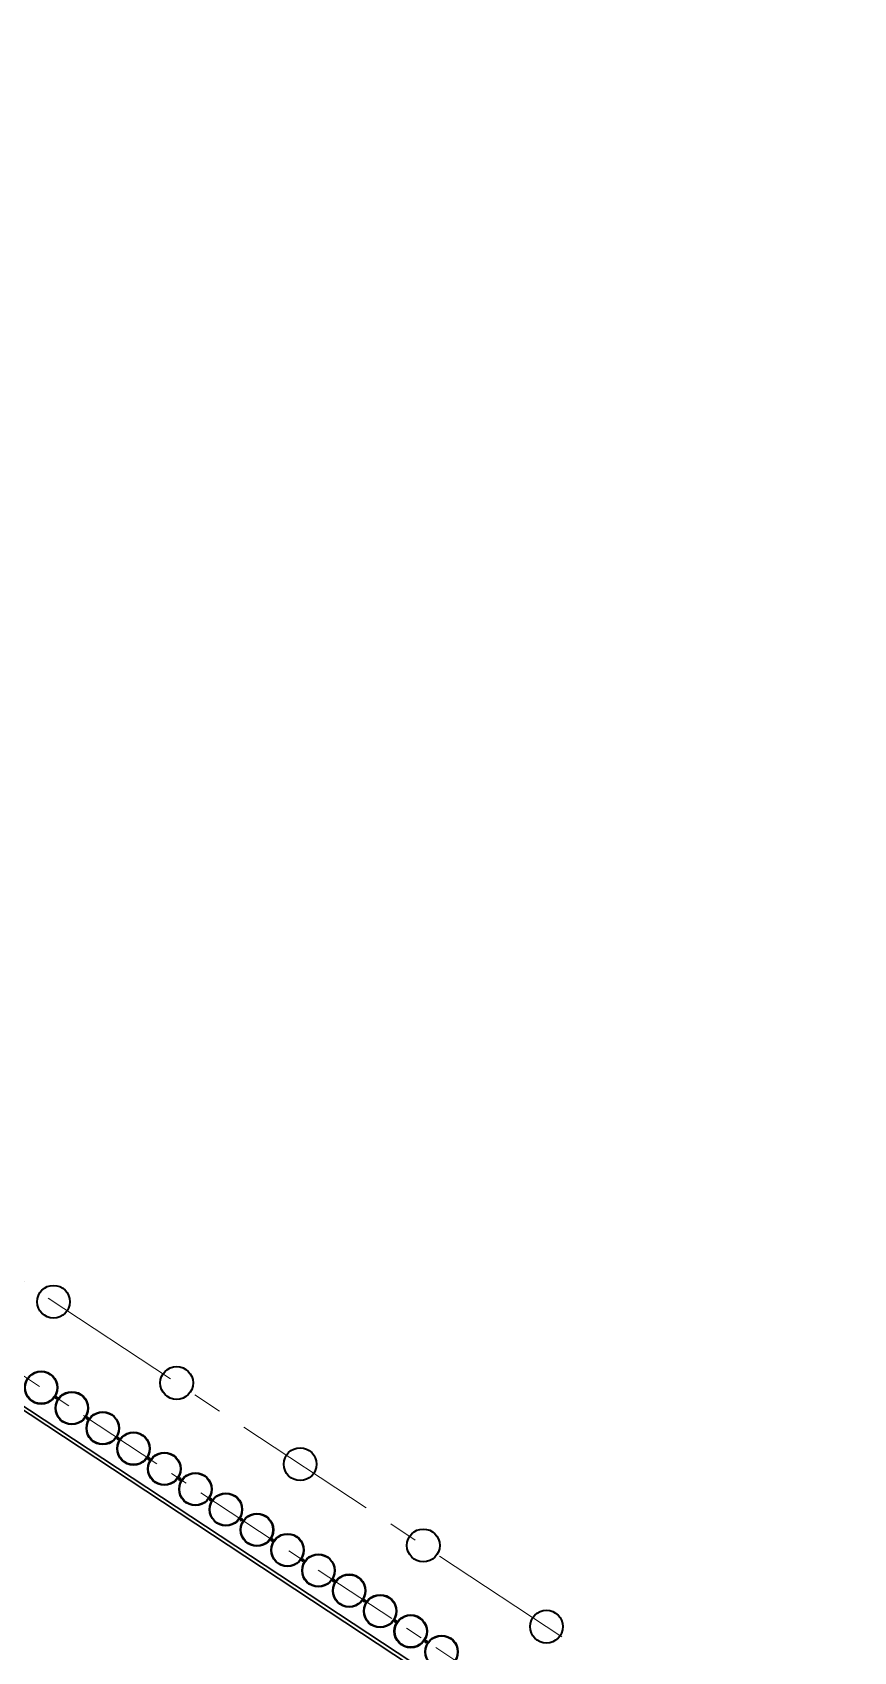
# Model space of a CAD drawing. Header units: millimetres. Extents: x 0 to 581027, y 0 to 6627194.
# Drawn here: x 580787.6 to 580823.2, y 6625553.4 to 6625623.6 of the extents above; entities that cross this region are included whole.
import ezdxf

# ---------------------------------------------------------------- set-up
doc = ezdxf.new("R2010")
doc.units = ezdxf.units.MM
doc.linetypes.add('CENTERX2', pattern=[20.32, 12.7, -2.54, 2.54, -2.54])
doc.linetypes.add('CONTINOUS', pattern=[0])
for name, color, linetype, lineweight in [('ГР_Верх_строение', 250, 'CONTINOUS', 30), ('ГР_Причал 4_фасон_проф_2415', 80, 'Continuous', 25), ('ГР_Причал 4_ШТС7_1а', 20, 'Continuous', 35), ('ГР_Причала 5 уч 2_СО10', 130, 'Continuous', 35), ('ГР_Разбивочная ось', 2, 'CENTERX2', 13), ('ГР_Фасонный профиль 2415', 3, 'Continuous', 35), ('ГР_Фасонный профиль 2416', 60, 'Continuous', 35), ('ГР_ШТС1_1а', 4, 'Continuous', 35), ('ГР_ШТС2_1а', 21, 'Continuous', 35), ('ГР_ШТС3д_1а', 111, 'Continuous', 35)]:
    doc.layers.add(name, color=color, linetype=linetype, lineweight=lineweight)
doc.layers.add('Этап 5.2 верхняя бровка', color=7, linetype='Continuous')
doc.layers.add('Этап 5.2 нижняя бровка', color=7, linetype='Continuous')

msp = doc.modelspace()

# ---------------------------------------------------------------- linework, layer by layer
at = {"layer": 'Defpoints', "ltscale": 0.5, "extrusion": (-3.16225e-05, -2.58101e-05, 1), "elevation": -3.288}
for points in [[(580788.61, 6625564.34), (580788.61, 6625564.34), (580788.61, 6625564.34), (580788.61, 6625564.34), (580788.69, 6625564.46)], [(580789.94, 6625563.46), (580789.94, 6625563.46), (580789.94, 6625563.46), (580789.94, 6625563.46), (580790.02, 6625563.58)], [(580791.28, 6625562.58), (580791.28, 6625562.58), (580791.28, 6625562.58), (580791.28, 6625562.58), (580791.36, 6625562.7)], [(580792.61, 6625561.7), (580792.61, 6625561.7), (580792.61, 6625561.7), (580792.61, 6625561.7), (580792.69, 6625561.82)], [(580793.95, 6625560.82), (580793.95, 6625560.82), (580793.95, 6625560.82), (580793.95, 6625560.82), (580794.03, 6625560.94)], [(580795.28, 6625559.94), (580795.28, 6625559.94), (580795.28, 6625559.94), (580795.28, 6625559.94), (580795.36, 6625560.06)], [(580796.62, 6625559.06), (580796.62, 6625559.06), (580796.62, 6625559.06), (580796.62, 6625559.06), (580796.7, 6625559.18)], [(580797.95, 6625558.18), (580797.95, 6625558.18), (580797.95, 6625558.18), (580797.95, 6625558.18), (580798.03, 6625558.3)], [(580799.29, 6625557.3), (580799.29, 6625557.3), (580799.29, 6625557.3), (580799.29, 6625557.3), (580799.37, 6625557.42)], [(580800.62, 6625556.42), (580800.62, 6625556.42), (580800.62, 6625556.42), (580800.62, 6625556.42), (580800.71, 6625556.54)], [(580801.96, 6625555.54), (580801.96, 6625555.54), (580801.96, 6625555.54), (580801.96, 6625555.54), (580802.04, 6625555.66)], [(580803.3, 6625554.66), (580803.3, 6625554.66), (580803.3, 6625554.66), (580803.3, 6625554.66), (580803.38, 6625554.78)], [(580804.63, 6625553.78), (580804.63, 6625553.78), (580804.63, 6625553.78), (580804.63, 6625553.78), (580804.71, 6625553.9)]]:
    msp.add_lwpolyline(points, dxfattribs=at)
at = {"layer": 'Defpoints', "ltscale": 0.5, "extrusion": (1.82928e-05, 5.32664e-05, 1), "elevation": 2.993}
for points in [[(580788.61, 6625564.34), (580788.61, 6625564.34), (580788.61, 6625564.34), (580788.61, 6625564.34), (580788.69, 6625564.46)], [(580789.94, 6625563.46), (580789.94, 6625563.46), (580789.94, 6625563.46), (580789.94, 6625563.46), (580790.02, 6625563.58)], [(580799.29, 6625557.3), (580799.29, 6625557.3), (580799.29, 6625557.3), (580799.29, 6625557.3), (580799.37, 6625557.42)], [(580800.62, 6625556.42), (580800.62, 6625556.42), (580800.62, 6625556.42), (580800.62, 6625556.42), (580800.71, 6625556.54)], [(580804.63, 6625553.78), (580804.63, 6625553.78), (580804.63, 6625553.78), (580804.63, 6625553.78), (580804.71, 6625553.9)]]:
    msp.add_lwpolyline(points, dxfattribs=at)
at = {"layer": 'Defpoints', "ltscale": 0.5, "extrusion": (1.66525e-07, 4.28526e-05, 1), "elevation": 1.231}
for points in [[(580791.28, 6625562.58), (580791.28, 6625562.58), (580791.28, 6625562.58), (580791.28, 6625562.58), (580791.36, 6625562.7)], [(580792.61, 6625561.7), (580792.61, 6625561.7), (580792.61, 6625561.7), (580792.61, 6625561.7), (580792.69, 6625561.82)], [(580796.62, 6625559.06), (580796.62, 6625559.06), (580796.62, 6625559.06), (580796.62, 6625559.06), (580796.7, 6625559.18)], [(580797.95, 6625558.18), (580797.95, 6625558.18), (580797.95, 6625558.18), (580797.95, 6625558.18), (580798.03, 6625558.3)], [(580801.96, 6625555.54), (580801.96, 6625555.54), (580801.96, 6625555.54), (580801.96, 6625555.54), (580802.04, 6625555.66)], [(580803.3, 6625554.66), (580803.3, 6625554.66), (580803.3, 6625554.66), (580803.3, 6625554.66), (580803.38, 6625554.78)]]:
    msp.add_lwpolyline(points, dxfattribs=at)
at = {"layer": 'Defpoints', "ltscale": 0.5, "extrusion": (-4.67312e-06, 9.10275e-06, 1), "elevation": -0.118}
for points in [[(580793.95, 6625560.82), (580793.95, 6625560.82), (580793.95, 6625560.82), (580793.95, 6625560.82), (580794.03, 6625560.94)], [(580795.28, 6625559.94), (580795.28, 6625559.94), (580795.28, 6625559.94), (580795.28, 6625559.94), (580795.36, 6625560.06)]]:
    msp.add_lwpolyline(points, dxfattribs=at)
at = {"layer": 'ГР_Верх_строение', "color": 6, "ltscale": 10, "elevation": 0}
msp.add_lwpolyline([(580875.68, 6625540.31), (580823.2, 6625540.31), (580560.198, 6625713.617)], dxfattribs=at)
at = {"layer": 'ГР_Причал 4_фасон_проф_2415', "extrusion": (-4.67312e-06, 9.10275e-06, 1), "elevation": -0.118}
for points in [[(580793.97, 6625560.88, 0.414214), (580793.97, 6625560.87), (580793.98, 6625560.87, 0.376367), (580793.98, 6625560.87), (580793.98, 6625560.87, -0.57735), (580793.99, 6625560.87), (580794.04, 6625560.84, -0.339454), (580794.05, 6625560.83), (580794.04, 6625560.83, 0.339454), (580794.05, 6625560.82, 0.414214), (580794.05, 6625560.82, -0.135884), (580794.06, 6625560.83, -0.135884), (580794.07, 6625560.84, 0.414214), (580794.07, 6625560.85, 0.339454), (580794.06, 6625560.85), (580794.06, 6625560.85, -0.339454), (580794.05, 6625560.85), (580793.99, 6625560.88, -0.57735), (580793.99, 6625560.89), (580794, 6625560.89, 0.287204), (580794, 6625560.9), (580793.99, 6625560.9, 0.414214), (580793.98, 6625560.9)], [(580795.33, 6625559.98, -0.414214), (580795.32, 6625559.98), (580795.31, 6625559.98, -0.376367), (580795.31, 6625559.99), (580795.32, 6625559.99, 0.57735), (580795.32, 6625560), (580795.26, 6625560.03, 0.339454), (580795.25, 6625560.03), (580795.25, 6625560.03, -0.339454), (580795.24, 6625560.03, -0.414214), (580795.24, 6625560.04, 0.135884), (580795.25, 6625560.05, 0.135884), (580795.26, 6625560.06, -0.414214), (580795.26, 6625560.07, -0.339454), (580795.27, 6625560.05), (580795.27, 6625560.05, 0.339454), (580795.27, 6625560.04), (580795.32, 6625560.01, 0.57735), (580795.33, 6625560.01), (580795.33, 6625560.01, -0.287204), (580795.33, 6625560.02), (580795.34, 6625560.01, -0.414214), (580795.34, 6625560)]]:
    msp.add_lwpolyline(points, format="xyb", close=True, dxfattribs=at)
at = {"layer": 'ГР_Причал 4_ШТС7_1а', "extrusion": (-4.67312e-06, 9.10275e-06, 1)}
for radius in [0.71, 0.694]:
    msp.add_circle((580794.66, 6625560.44, -0.12), radius, dxfattribs=at)
at = {"layer": 'ГР_Причала 5 уч 2_СО10', "ltscale": 100, "extrusion": (1.84014e-06, -1.21471e-06, 1)}
for centre in [(580788.51, 6625568.56, 0.11), (580793.85, 6625565.04, 0.11), (580799.2, 6625561.52, 0.11), (580804.54, 6625558, 0.11), (580809.88, 6625554.48, 0.11)]:
    msp.add_circle(centre, 0.71, dxfattribs=at)
at = {"layer": 'ГР_Разбивочная ось', "ltscale": 0.5, "elevation": 0}
msp.add_lwpolyline([(580810.55, 6625554.04), (580563.28, 6625716.98)], dxfattribs=at)
at = {"layer": 'ГР_Разбивочная ось', "ltscale": 0.3, "elevation": 0}
msp.add_lwpolyline([(580880.21, 6625541.41), (580823.53, 6625541.41), (580561.41, 6625714.14)], dxfattribs=at)
at = {"layer": 'ГР_Фасонный профиль 2415', "extrusion": (1.82928e-05, 5.32664e-05, 1), "elevation": 2.993}
for points in [[(580788.63, 6625564.4, 0.414214), (580788.63, 6625564.39), (580788.63, 6625564.39, 0.376367), (580788.64, 6625564.39), (580788.64, 6625564.39, -0.57735), (580788.64, 6625564.39), (580788.7, 6625564.36, -0.339454), (580788.7, 6625564.35), (580788.7, 6625564.35, 0.339454), (580788.71, 6625564.34, 0.414214), (580788.71, 6625564.34, -0.135884), (580788.72, 6625564.35, -0.135884), (580788.73, 6625564.36, 0.414214), (580788.73, 6625564.37, 0.339454), (580788.72, 6625564.37), (580788.71, 6625564.37, -0.339454), (580788.71, 6625564.37), (580788.65, 6625564.4, -0.57735), (580788.65, 6625564.41), (580788.66, 6625564.41, 0.287204), (580788.66, 6625564.42), (580788.65, 6625564.42, 0.414214), (580788.64, 6625564.42)], [(580789.99, 6625563.5, -0.414214), (580789.98, 6625563.5), (580789.97, 6625563.5, -0.376367), (580789.97, 6625563.51), (580789.98, 6625563.51, 0.57735), (580789.98, 6625563.52), (580789.92, 6625563.55, 0.339454), (580789.91, 6625563.55), (580789.91, 6625563.55, -0.339454), (580789.9, 6625563.55, -0.414214), (580789.9, 6625563.56, 0.135884), (580789.91, 6625563.57, 0.135884), (580789.92, 6625563.58, -0.414214), (580789.92, 6625563.58, -0.339454), (580789.92, 6625563.57), (580789.92, 6625563.57, 0.339454), (580789.93, 6625563.56), (580789.98, 6625563.53, 0.57735), (580789.99, 6625563.53), (580789.99, 6625563.53, -0.287204), (580789.99, 6625563.54), (580790, 6625563.53, -0.414214), (580790, 6625563.52)], [(580799.31, 6625557.36, 0.414214), (580799.31, 6625557.35), (580799.32, 6625557.35, 0.376367), (580799.32, 6625557.35), (580799.32, 6625557.35, -0.57735), (580799.33, 6625557.35), (580799.39, 6625557.32, -0.339454), (580799.39, 6625557.31), (580799.39, 6625557.31, 0.339454), (580799.39, 6625557.3, 0.414214), (580799.4, 6625557.3, -0.135884), (580799.4, 6625557.31, -0.135884), (580799.41, 6625557.32, 0.414214), (580799.41, 6625557.33, 0.339454), (580799.4, 6625557.33), (580799.4, 6625557.33, -0.339454), (580799.39, 6625557.33), (580799.33, 6625557.36, -0.57735), (580799.34, 6625557.37), (580799.34, 6625557.37, 0.287204), (580799.34, 6625557.38), (580799.34, 6625557.38, 0.414214), (580799.32, 6625557.38)], [(580800.67, 6625556.46, -0.414214), (580800.66, 6625556.46), (580800.66, 6625556.46, -0.376367), (580800.66, 6625556.47), (580800.66, 6625556.47, 0.57735), (580800.66, 6625556.48), (580800.6, 6625556.51, 0.339454), (580800.6, 6625556.51), (580800.59, 6625556.51, -0.339454), (580800.58, 6625556.51, -0.414214), (580800.58, 6625556.52, 0.135884), (580800.59, 6625556.53, 0.135884), (580800.6, 6625556.54, -0.414214), (580800.6, 6625556.54, -0.339454), (580800.61, 6625556.53), (580800.61, 6625556.53, 0.339454), (580800.61, 6625556.52), (580800.67, 6625556.49, 0.57735), (580800.67, 6625556.49), (580800.67, 6625556.49, -0.287204), (580800.68, 6625556.5), (580800.68, 6625556.49, -0.414214), (580800.68, 6625556.48)], [(580804.65, 6625553.84, 0.414214), (580804.66, 6625553.83), (580804.66, 6625553.83, 0.376367), (580804.66, 6625553.83), (580804.66, 6625553.83, -0.57735), (580804.67, 6625553.83), (580804.73, 6625553.8, -0.339454), (580804.73, 6625553.79), (580804.73, 6625553.79, 0.339454), (580804.73, 6625553.78, 0.414214), (580804.74, 6625553.78, -0.135884), (580804.74, 6625553.79, -0.135884), (580804.76, 6625553.8, 0.414214), (580804.75, 6625553.81, 0.339454), (580804.74, 6625553.81), (580804.74, 6625553.81, -0.339454), (580804.73, 6625553.81), (580804.68, 6625553.84, -0.57735), (580804.68, 6625553.85), (580804.68, 6625553.85, 0.287204), (580804.68, 6625553.86), (580804.68, 6625553.86, 0.414214), (580804.67, 6625553.86)]]:
    msp.add_lwpolyline(points, format="xyb", close=True, dxfattribs=at)
at = {"layer": 'ГР_Фасонный профиль 2415', "extrusion": (1.66525e-07, 4.28526e-05, 1), "elevation": 1.231}
for points in [[(580791.3, 6625562.64, 0.414214), (580791.3, 6625562.63), (580791.31, 6625562.63, 0.376367), (580791.31, 6625562.63), (580791.31, 6625562.63, -0.57735), (580791.32, 6625562.63), (580791.37, 6625562.6, -0.339454), (580791.37, 6625562.59), (580791.37, 6625562.59, 0.339454), (580791.38, 6625562.58, 0.414214), (580791.38, 6625562.58, -0.135884), (580791.39, 6625562.59, -0.135884), (580791.4, 6625562.6, 0.414214), (580791.4, 6625562.61, 0.339454), (580791.39, 6625562.61), (580791.39, 6625562.61, -0.339454), (580791.38, 6625562.61), (580791.32, 6625562.64, -0.57735), (580791.32, 6625562.65), (580791.33, 6625562.65, 0.287204), (580791.33, 6625562.66), (580791.32, 6625562.66, 0.414214), (580791.31, 6625562.66)], [(580792.66, 6625561.74, -0.414214), (580792.65, 6625561.74), (580792.64, 6625561.74, -0.376367), (580792.64, 6625561.75), (580792.65, 6625561.75, 0.57735), (580792.65, 6625561.76), (580792.59, 6625561.79, 0.339454), (580792.58, 6625561.79), (580792.58, 6625561.79, -0.339454), (580792.57, 6625561.79, -0.414214), (580792.57, 6625561.8, 0.135884), (580792.58, 6625561.81, 0.135884), (580792.59, 6625561.82, -0.414214), (580792.59, 6625561.83, -0.339454), (580792.6, 6625561.81), (580792.59, 6625561.81, 0.339454), (580792.6, 6625561.8), (580792.65, 6625561.77, 0.57735), (580792.66, 6625561.77), (580792.66, 6625561.77, -0.287204), (580792.66, 6625561.78), (580792.67, 6625561.77, -0.414214), (580792.67, 6625561.76)], [(580796.64, 6625559.12, 0.414214), (580796.64, 6625559.11), (580796.65, 6625559.11, 0.376367), (580796.65, 6625559.11), (580796.65, 6625559.11, -0.57735), (580796.66, 6625559.11), (580796.71, 6625559.08, -0.339454), (580796.72, 6625559.07), (580796.72, 6625559.07, 0.339454), (580796.72, 6625559.06, 0.414214), (580796.73, 6625559.06, -0.135884), (580796.73, 6625559.07, -0.135884), (580796.74, 6625559.08, 0.414214), (580796.74, 6625559.09, 0.339454), (580796.73, 6625559.09), (580796.73, 6625559.09, -0.339454), (580796.72, 6625559.09), (580796.66, 6625559.12, -0.57735), (580796.66, 6625559.13), (580796.67, 6625559.13, 0.287204), (580796.67, 6625559.14), (580796.66, 6625559.14, 0.414214), (580796.65, 6625559.14)], [(580798, 6625558.22, -0.414214), (580797.99, 6625558.22), (580797.98, 6625558.22, -0.376367), (580797.99, 6625558.23), (580797.99, 6625558.23, 0.57735), (580797.99, 6625558.24), (580797.93, 6625558.27, 0.339454), (580797.93, 6625558.27), (580797.92, 6625558.27, -0.339454), (580797.91, 6625558.27, -0.414214), (580797.91, 6625558.28, 0.135884), (580797.92, 6625558.29, 0.135884), (580797.93, 6625558.3, -0.414214), (580797.93, 6625558.3, -0.339454), (580797.94, 6625558.29), (580797.94, 6625558.29, 0.339454), (580797.94, 6625558.28), (580798, 6625558.25, 0.57735), (580798, 6625558.25), (580798, 6625558.25, -0.287204), (580798.01, 6625558.26), (580798.01, 6625558.25, -0.414214), (580798.01, 6625558.24)], [(580801.98, 6625555.6, 0.414214), (580801.99, 6625555.59), (580801.99, 6625555.59, 0.376367), (580801.99, 6625555.59), (580801.99, 6625555.59, -0.57735), (580802, 6625555.59), (580802.06, 6625555.56, -0.339454), (580802.06, 6625555.55), (580802.06, 6625555.55, 0.339454), (580802.06, 6625555.54, 0.414214), (580802.07, 6625555.54, -0.135884), (580802.07, 6625555.55, -0.135884), (580802.08, 6625555.56, 0.414214), (580802.08, 6625555.57, 0.339454), (580802.07, 6625555.57), (580802.07, 6625555.57, -0.339454), (580802.06, 6625555.57), (580802.01, 6625555.6, -0.57735), (580802.01, 6625555.61), (580802.01, 6625555.61, 0.287204), (580802.01, 6625555.62), (580802.01, 6625555.62, 0.414214), (580802, 6625555.62)], [(580803.34, 6625554.7, -0.414214), (580803.33, 6625554.7), (580803.33, 6625554.7, -0.376367), (580803.33, 6625554.71), (580803.33, 6625554.71, 0.57735), (580803.33, 6625554.72), (580803.27, 6625554.75, 0.339454), (580803.27, 6625554.75), (580803.27, 6625554.75, -0.339454), (580803.25, 6625554.75, -0.414214), (580803.25, 6625554.76, 0.135884), (580803.26, 6625554.77, 0.135884), (580803.27, 6625554.78, -0.414214), (580803.28, 6625554.78, -0.339454), (580803.28, 6625554.77), (580803.28, 6625554.77, 0.339454), (580803.28, 6625554.76), (580803.34, 6625554.73, 0.57735), (580803.34, 6625554.73), (580803.34, 6625554.73, -0.287204), (580803.35, 6625554.74), (580803.35, 6625554.73, -0.414214), (580803.35, 6625554.72)]]:
    msp.add_lwpolyline(points, format="xyb", close=True, dxfattribs=at)
at = {"layer": 'ГР_Фасонный профиль 2416', "extrusion": (-3.16225e-05, -2.58101e-05, 1), "elevation": -3.288}
for points in [[(580788.63, 6625564.41), (580788.62, 6625564.4, 0.414214), (580788.63, 6625564.39), (580788.63, 6625564.38, 0.482551), (580788.64, 6625564.39), (580788.64, 6625564.39, -0.414214), (580788.64, 6625564.39), (580788.65, 6625564.39, -0.414214), (580788.65, 6625564.38), (580788.65, 6625564.38, -0.414214), (580788.63, 6625564.37), (580788.62, 6625564.38, -0.296184), (580788.61, 6625564.4, 0.414214), (580788.61, 6625564.42), (580788.58, 6625564.43, 0.339454), (580788.58, 6625564.43), (580788.58, 6625564.43, -0.339454), (580788.56, 6625564.43, -0.414214), (580788.56, 6625564.44, 0.135884), (580788.57, 6625564.45, 0.135884), (580788.58, 6625564.46, -0.414214), (580788.59, 6625564.47, -0.339454), (580788.59, 6625564.45), (580788.59, 6625564.45, 0.339454), (580788.59, 6625564.44), (580788.61, 6625564.43, 0.414214), (580788.63, 6625564.43, -0.296184), (580788.66, 6625564.43), (580788.66, 6625564.43, -0.414214), (580788.67, 6625564.41), (580788.67, 6625564.41, -0.414214), (580788.66, 6625564.41), (580788.65, 6625564.41, -0.414214), (580788.65, 6625564.41), (580788.66, 6625564.41, 0.482551), (580788.66, 6625564.42), (580788.65, 6625564.42, 0.414214), (580788.64, 6625564.42)], [(580790, 6625563.51), (580789.99, 6625563.5, -0.414214), (580789.98, 6625563.5), (580789.97, 6625563.5, -0.482551), (580789.97, 6625563.51), (580789.97, 6625563.51, 0.414214), (580789.97, 6625563.51), (580789.97, 6625563.52, 0.414214), (580789.96, 6625563.51), (580789.96, 6625563.51, 0.414214), (580789.96, 6625563.49), (580789.97, 6625563.49, 0.296184), (580789.99, 6625563.49, -0.414214), (580790.02, 6625563.49), (580790.04, 6625563.48, -0.339454), (580790.04, 6625563.47), (580790.04, 6625563.47, 0.339454), (580790.04, 6625563.46, 0.414214), (580790.05, 6625563.46, -0.135884), (580790.05, 6625563.47, -0.135884), (580790.07, 6625563.48, 0.414214), (580790.06, 6625563.49, 0.339454), (580790.05, 6625563.49), (580790.05, 6625563.49, -0.339454), (580790.04, 6625563.49), (580790.02, 6625563.5, -0.414214), (580790.02, 6625563.52, 0.296184), (580790.01, 6625563.54), (580790, 6625563.55, 0.414214), (580789.98, 6625563.54), (580789.98, 6625563.54, 0.414214), (580789.98, 6625563.53), (580789.99, 6625563.53, 0.414214), (580789.99, 6625563.53), (580789.99, 6625563.54, -0.482551), (580790, 6625563.54), (580790, 6625563.53, -0.414214), (580790, 6625563.52)], [(580791.3, 6625562.65), (580791.29, 6625562.64, 0.414214), (580791.3, 6625562.63), (580791.3, 6625562.62, 0.482551), (580791.31, 6625562.63), (580791.31, 6625562.63, -0.414214), (580791.31, 6625562.63), (580791.32, 6625562.63, -0.414214), (580791.32, 6625562.62), (580791.32, 6625562.62, -0.414214), (580791.3, 6625562.61), (580791.29, 6625562.62, -0.296184), (580791.28, 6625562.64, 0.414214), (580791.28, 6625562.66), (580791.25, 6625562.67, 0.339454), (580791.25, 6625562.67), (580791.25, 6625562.67, -0.339454), (580791.23, 6625562.67, -0.414214), (580791.23, 6625562.68, 0.135884), (580791.25, 6625562.69, 0.135884), (580791.25, 6625562.7, -0.414214), (580791.26, 6625562.71, -0.339454), (580791.26, 6625562.69), (580791.26, 6625562.69, 0.339454), (580791.26, 6625562.68), (580791.28, 6625562.67, 0.414214), (580791.3, 6625562.67, -0.296184), (580791.33, 6625562.67), (580791.33, 6625562.67, -0.414214), (580791.34, 6625562.65), (580791.34, 6625562.65, -0.414214), (580791.33, 6625562.65), (580791.32, 6625562.65, -0.414214), (580791.32, 6625562.65), (580791.33, 6625562.65, 0.482551), (580791.33, 6625562.66), (580791.32, 6625562.66, 0.414214), (580791.31, 6625562.66)], [(580792.67, 6625561.75), (580792.66, 6625561.74, -0.414214), (580792.65, 6625561.74), (580792.64, 6625561.74, -0.482551), (580792.64, 6625561.75), (580792.65, 6625561.75, 0.414214), (580792.65, 6625561.75), (580792.64, 6625561.76, 0.414214), (580792.63, 6625561.75), (580792.63, 6625561.75, 0.414214), (580792.64, 6625561.73), (580792.64, 6625561.73, 0.296184), (580792.67, 6625561.73, -0.414214), (580792.69, 6625561.73), (580792.71, 6625561.72, -0.339454), (580792.71, 6625561.71), (580792.71, 6625561.71, 0.339454), (580792.71, 6625561.7, 0.414214), (580792.72, 6625561.7, -0.135884), (580792.72, 6625561.71, -0.135884), (580792.74, 6625561.72, 0.414214), (580792.74, 6625561.73, 0.339454), (580792.72, 6625561.73), (580792.72, 6625561.73, -0.339454), (580792.71, 6625561.73), (580792.69, 6625561.74, -0.414214), (580792.69, 6625561.76, 0.296184), (580792.68, 6625561.78), (580792.67, 6625561.79, 0.414214), (580792.65, 6625561.78), (580792.65, 6625561.78, 0.414214), (580792.65, 6625561.77), (580792.66, 6625561.77, 0.414214), (580792.66, 6625561.77), (580792.66, 6625561.78, -0.482551), (580792.67, 6625561.78), (580792.67, 6625561.77, -0.414214), (580792.67, 6625561.76)], [(580793.97, 6625560.89), (580793.97, 6625560.88, 0.414214), (580793.97, 6625560.87), (580793.97, 6625560.86, 0.482551), (580793.98, 6625560.87), (580793.98, 6625560.87, -0.414214), (580793.98, 6625560.87), (580793.99, 6625560.87, -0.414214), (580793.99, 6625560.86), (580793.99, 6625560.86, -0.414214), (580793.97, 6625560.85), (580793.96, 6625560.86, -0.296184), (580793.95, 6625560.88, 0.414214), (580793.95, 6625560.9), (580793.93, 6625560.91, 0.339454), (580793.92, 6625560.91), (580793.92, 6625560.91, -0.339454), (580793.9, 6625560.91, -0.414214), (580793.9, 6625560.92, 0.135884), (580793.92, 6625560.93, 0.135884), (580793.92, 6625560.94, -0.414214), (580793.93, 6625560.94, -0.339454), (580793.93, 6625560.93), (580793.93, 6625560.93, 0.339454), (580793.93, 6625560.92), (580793.95, 6625560.91, 0.414214), (580793.97, 6625560.91, -0.296184), (580794, 6625560.91), (580794, 6625560.91, -0.414214), (580794.01, 6625560.89), (580794.01, 6625560.89, -0.414214), (580794, 6625560.89), (580794, 6625560.89, -0.414214), (580793.99, 6625560.89), (580794, 6625560.89, 0.482551), (580794, 6625560.9), (580793.99, 6625560.9, 0.414214), (580793.98, 6625560.9)], [(580795.34, 6625559.99), (580795.33, 6625559.98, -0.414214), (580795.32, 6625559.98), (580795.31, 6625559.98, -0.482551), (580795.31, 6625559.99), (580795.32, 6625559.99, 0.414214), (580795.32, 6625559.99), (580795.31, 6625560, 0.414214), (580795.3, 6625559.99), (580795.3, 6625559.99, 0.414214), (580795.31, 6625559.97), (580795.31, 6625559.97, 0.296184), (580795.34, 6625559.97, -0.414214), (580795.36, 6625559.97), (580795.38, 6625559.96, -0.339454), (580795.38, 6625559.95), (580795.38, 6625559.95, 0.339454), (580795.38, 6625559.94, 0.414214), (580795.39, 6625559.94, -0.135884), (580795.39, 6625559.95, -0.135884), (580795.41, 6625559.96, 0.414214), (580795.41, 6625559.97, 0.339454), (580795.39, 6625559.97), (580795.39, 6625559.97, -0.339454), (580795.39, 6625559.97), (580795.36, 6625559.98, -0.414214), (580795.36, 6625560, 0.296184), (580795.35, 6625560.02), (580795.34, 6625560.03, 0.414214), (580795.32, 6625560.02), (580795.32, 6625560.02, 0.414214), (580795.32, 6625560.01), (580795.33, 6625560.01, 0.414214), (580795.33, 6625560.01), (580795.33, 6625560.02, -0.482551), (580795.34, 6625560.02), (580795.34, 6625560.01, -0.414214), (580795.35, 6625560)], [(580796.64, 6625559.13), (580796.64, 6625559.12, 0.414214), (580796.64, 6625559.11), (580796.64, 6625559.1, 0.482551), (580796.65, 6625559.11), (580796.65, 6625559.11, -0.414214), (580796.65, 6625559.11), (580796.66, 6625559.11, -0.414214), (580796.66, 6625559.1), (580796.66, 6625559.1, -0.414214), (580796.64, 6625559.09), (580796.63, 6625559.1, -0.296184), (580796.62, 6625559.12, 0.414214), (580796.62, 6625559.14), (580796.6, 6625559.15, 0.339454), (580796.59, 6625559.15), (580796.59, 6625559.15, -0.339454), (580796.58, 6625559.15, -0.414214), (580796.57, 6625559.16, 0.135884), (580796.59, 6625559.17, 0.135884), (580796.59, 6625559.18, -0.414214), (580796.6, 6625559.18, -0.339454), (580796.6, 6625559.17), (580796.6, 6625559.17, 0.339454), (580796.6, 6625559.16), (580796.62, 6625559.15, 0.414214), (580796.65, 6625559.15, -0.296184), (580796.67, 6625559.15), (580796.68, 6625559.15, -0.414214), (580796.68, 6625559.13), (580796.68, 6625559.13, -0.414214), (580796.67, 6625559.13), (580796.67, 6625559.13, -0.414214), (580796.67, 6625559.13), (580796.67, 6625559.13, 0.482551), (580796.67, 6625559.14), (580796.66, 6625559.14, 0.414214), (580796.65, 6625559.14)], [(580798.01, 6625558.23), (580798, 6625558.22, -0.414214), (580797.99, 6625558.22), (580797.98, 6625558.22, -0.482551), (580797.98, 6625558.23), (580797.99, 6625558.23, 0.414214), (580797.99, 6625558.23), (580797.98, 6625558.24, 0.414214), (580797.97, 6625558.23), (580797.97, 6625558.23, 0.414214), (580797.98, 6625558.21), (580797.98, 6625558.21, 0.296184), (580798.01, 6625558.21, -0.414214), (580798.03, 6625558.21), (580798.05, 6625558.2, -0.339454), (580798.05, 6625558.19), (580798.05, 6625558.19, 0.339454), (580798.06, 6625558.18, 0.414214), (580798.06, 6625558.18, -0.135884), (580798.07, 6625558.19, -0.135884), (580798.08, 6625558.2, 0.414214), (580798.08, 6625558.21, 0.339454), (580798.07, 6625558.21), (580798.06, 6625558.21, -0.339454), (580798.06, 6625558.21), (580798.03, 6625558.22, -0.414214), (580798.03, 6625558.24, 0.296184), (580798.02, 6625558.26), (580798.01, 6625558.27, 0.414214), (580797.99, 6625558.26), (580797.99, 6625558.26, 0.414214), (580797.99, 6625558.25), (580798, 6625558.25, 0.414214), (580798, 6625558.25), (580798, 6625558.26, -0.482551), (580798.01, 6625558.26), (580798.01, 6625558.25, -0.414214), (580798.02, 6625558.24)], [(580799.31, 6625557.37), (580799.31, 6625557.36, 0.414214), (580799.31, 6625557.35), (580799.31, 6625557.34, 0.482551), (580799.32, 6625557.35), (580799.32, 6625557.35, -0.414214), (580799.33, 6625557.35), (580799.33, 6625557.35, -0.414214), (580799.33, 6625557.34), (580799.33, 6625557.34, -0.414214), (580799.31, 6625557.33), (580799.3, 6625557.34, -0.296184), (580799.29, 6625557.36, 0.414214), (580799.29, 6625557.38), (580799.27, 6625557.39, 0.339454), (580799.26, 6625557.39), (580799.26, 6625557.39, -0.339454), (580799.25, 6625557.39, -0.414214), (580799.25, 6625557.4, 0.135884), (580799.26, 6625557.41, 0.135884), (580799.26, 6625557.42, -0.414214), (580799.27, 6625557.42, -0.339454), (580799.27, 6625557.41), (580799.27, 6625557.41, 0.339454), (580799.27, 6625557.4), (580799.3, 6625557.39, 0.414214), (580799.32, 6625557.39, -0.296184), (580799.34, 6625557.39), (580799.35, 6625557.39, -0.414214), (580799.35, 6625557.37), (580799.35, 6625557.37, -0.414214), (580799.34, 6625557.37), (580799.34, 6625557.37, -0.414214), (580799.34, 6625557.37), (580799.34, 6625557.37, 0.482551), (580799.34, 6625557.38), (580799.33, 6625557.38, 0.414214), (580799.32, 6625557.38)], [(580800.68, 6625556.47), (580800.67, 6625556.46, -0.414214), (580800.66, 6625556.46), (580800.66, 6625556.46, -0.482551), (580800.66, 6625556.47), (580800.66, 6625556.47, 0.414214), (580800.66, 6625556.47), (580800.65, 6625556.48, 0.414214), (580800.64, 6625556.47), (580800.64, 6625556.47, 0.414214), (580800.65, 6625556.45), (580800.65, 6625556.45, 0.296184), (580800.68, 6625556.45, -0.414214), (580800.7, 6625556.45), (580800.72, 6625556.44, -0.339454), (580800.72, 6625556.43), (580800.72, 6625556.43, 0.339454), (580800.73, 6625556.42, 0.414214), (580800.73, 6625556.42, -0.135884), (580800.74, 6625556.43, -0.135884), (580800.75, 6625556.44, 0.414214), (580800.75, 6625556.45, 0.339454), (580800.74, 6625556.45), (580800.73, 6625556.45, -0.339454), (580800.73, 6625556.45), (580800.71, 6625556.46, -0.414214), (580800.7, 6625556.48, 0.296184), (580800.69, 6625556.5), (580800.69, 6625556.51, 0.414214), (580800.66, 6625556.5), (580800.66, 6625556.5, 0.414214), (580800.67, 6625556.49), (580800.67, 6625556.49, 0.414214), (580800.67, 6625556.49), (580800.67, 6625556.5, -0.482551), (580800.68, 6625556.5), (580800.68, 6625556.49, -0.414214), (580800.69, 6625556.48)], [(580801.98, 6625555.61), (580801.98, 6625555.6, 0.414214), (580801.98, 6625555.59), (580801.99, 6625555.58, 0.482551), (580801.99, 6625555.59), (580801.99, 6625555.59, -0.414214), (580802, 6625555.59), (580802, 6625555.59, -0.414214), (580802, 6625555.58), (580802, 6625555.58, -0.414214), (580801.98, 6625555.57), (580801.97, 6625555.58, -0.296184), (580801.96, 6625555.6, 0.414214), (580801.96, 6625555.62), (580801.94, 6625555.63, 0.339454), (580801.93, 6625555.63), (580801.93, 6625555.63, -0.339454), (580801.92, 6625555.63, -0.414214), (580801.92, 6625555.64, 0.135884), (580801.93, 6625555.65, 0.135884), (580801.93, 6625555.66, -0.414214), (580801.94, 6625555.66, -0.339454), (580801.94, 6625555.65), (580801.94, 6625555.65, 0.339454), (580801.94, 6625555.64), (580801.97, 6625555.63, 0.414214), (580801.99, 6625555.63, -0.296184), (580802.01, 6625555.63), (580802.02, 6625555.63, -0.414214), (580802.02, 6625555.61), (580802.02, 6625555.61, -0.414214), (580802.01, 6625555.61), (580802.01, 6625555.61, -0.414214), (580802.01, 6625555.61), (580802.01, 6625555.61, 0.482551), (580802.01, 6625555.62), (580802.01, 6625555.62, 0.414214), (580801.99, 6625555.62)], [(580803.35, 6625554.71), (580803.34, 6625554.7, -0.414214), (580803.33, 6625554.7), (580803.33, 6625554.7, -0.482551), (580803.33, 6625554.71), (580803.33, 6625554.71, 0.414214), (580803.33, 6625554.71), (580803.33, 6625554.72, 0.414214), (580803.31, 6625554.71), (580803.31, 6625554.71, 0.414214), (580803.32, 6625554.69), (580803.33, 6625554.69, 0.296184), (580803.35, 6625554.69, -0.414214), (580803.37, 6625554.69), (580803.39, 6625554.68, -0.339454), (580803.39, 6625554.67), (580803.39, 6625554.67, 0.339454), (580803.4, 6625554.66, 0.414214), (580803.4, 6625554.66, -0.135884), (580803.41, 6625554.67, -0.135884), (580803.42, 6625554.68, 0.414214), (580803.42, 6625554.69, 0.339454), (580803.41, 6625554.69), (580803.4, 6625554.69, -0.339454), (580803.4, 6625554.69), (580803.38, 6625554.7, -0.414214), (580803.37, 6625554.72, 0.296184), (580803.36, 6625554.74), (580803.36, 6625554.75, 0.414214), (580803.33, 6625554.74), (580803.33, 6625554.74, 0.414214), (580803.34, 6625554.73), (580803.34, 6625554.73, 0.414214), (580803.34, 6625554.73), (580803.34, 6625554.74, -0.482551), (580803.35, 6625554.74), (580803.36, 6625554.73, -0.414214), (580803.36, 6625554.72)], [(580804.66, 6625553.85), (580804.65, 6625553.84, 0.414214), (580804.65, 6625553.83), (580804.66, 6625553.82, 0.482551), (580804.66, 6625553.83), (580804.66, 6625553.83, -0.414214), (580804.67, 6625553.83), (580804.67, 6625553.83, -0.414214), (580804.67, 6625553.82), (580804.67, 6625553.82, -0.414214), (580804.65, 6625553.81), (580804.64, 6625553.82, -0.296184), (580804.64, 6625553.84, 0.414214), (580804.63, 6625553.86), (580804.61, 6625553.87, 0.339454), (580804.6, 6625553.87), (580804.6, 6625553.87, -0.339454), (580804.59, 6625553.87, -0.414214), (580804.59, 6625553.88, 0.135884), (580804.6, 6625553.89, 0.135884), (580804.61, 6625553.9, -0.414214), (580804.61, 6625553.9, -0.339454), (580804.61, 6625553.89), (580804.61, 6625553.89, 0.339454), (580804.62, 6625553.88), (580804.64, 6625553.87, 0.414214), (580804.66, 6625553.87, -0.296184), (580804.68, 6625553.87), (580804.69, 6625553.87, -0.414214), (580804.69, 6625553.85), (580804.69, 6625553.85, -0.414214), (580804.68, 6625553.85), (580804.68, 6625553.85, -0.414214), (580804.68, 6625553.85), (580804.68, 6625553.85, 0.482551), (580804.68, 6625553.86), (580804.68, 6625553.86, 0.414214), (580804.66, 6625553.86)]]:
    msp.add_lwpolyline(points, format="xyb", close=True, dxfattribs=at)
at = {"layer": 'ГР_ШТС1_1а', "extrusion": (-3.16225e-05, -2.58101e-05, 1)}
for centre, radius in [((580787.98, 6625564.84, -3.29), 0.71), ((580787.98, 6625564.84, -3.29), 0.694), ((580790.65, 6625563.08, -3.29), 0.71), ((580790.65, 6625563.08, -3.29), 0.694), ((580793.32, 6625561.32, -3.29), 0.71), ((580793.32, 6625561.32, -3.29), 0.694), ((580795.99, 6625559.56, -3.29), 0.71), ((580795.99, 6625559.56, -3.29), 0.694), ((580798.66, 6625557.8, -3.29), 0.71), ((580798.66, 6625557.8, -3.29), 0.694), ((580801.33, 6625556.04, -3.29), 0.71), ((580801.33, 6625556.04, -3.29), 0.694), ((580804, 6625554.28, -3.29), 0.71), ((580804, 6625554.28, -3.29), 0.694)]:
    msp.add_circle(centre, radius, dxfattribs=at)
at = {"layer": 'ГР_ШТС2_1а', "extrusion": (1.82928e-05, 5.32664e-05, 1)}
for centre, radius in [((580789.31, 6625563.96, 2.99), 0.71), ((580789.31, 6625563.96, 2.99), 0.694), ((580800, 6625556.92, 2.99), 0.71), ((580800, 6625556.92, 2.99), 0.694), ((580805.34, 6625553.4, 2.99), 0.71), ((580805.34, 6625553.4, 2.99), 0.694)]:
    msp.add_circle(centre, radius, dxfattribs=at)
at = {"layer": 'ГР_ШТС3д_1а', "extrusion": (1.66525e-07, 4.28526e-05, 1)}
for centre, radius in [((580791.98, 6625562.2, 1.23), 0.71), ((580791.98, 6625562.2, 1.23), 0.694), ((580797.33, 6625558.68, 1.23), 0.71), ((580797.33, 6625558.68, 1.23), 0.694), ((580802.67, 6625555.16, 1.23), 0.71), ((580802.67, 6625555.16, 1.23), 0.694)]:
    msp.add_circle(centre, radius, dxfattribs=at)
at = {"layer": 'Этап 5.2 верхняя бровка', "color": 3, "linetype": 'Continuous', "lineweight": 30}
msp.add_lwpolyline([(580025.73, 6625725.21), (580144.31, 6625626.85), (580198.01, 6625585.68), (580306.45, 6625503.96), (580380.3, 6625452.25, -0.007042), (580424.66, 6625424.55, -0.01078), (580452.97, 6625405.43, -0.000003), (580488.81, 6625380.08, -0.000055), (580490.46, 6625378.91, -0.000083), (580499.82, 6625372.28, 0.000042), (580518.49, 6625359.07, 0.014493), (580533.47, 6625349.1, 0.004205), (580586.34, 6625316.72, 0.045482), (580608.84, 6625305.84, 0.025712), (580650.9, 6625292.46, 0.178181), (580685.89, 6625295.84, 0.112994), (580728.34, 6625329.74), (580768.13, 6625390.9), (580811.37, 6625457.98), (580825.99, 6625484.4), (580843.64, 6625527.16)], format="xyb", dxfattribs=at)
at = {"layer": 'Этап 5.2 нижняя бровка', "color": 1, "lineweight": 30}
msp.add_lwpolyline([(580034.53, 6625734.49), (580560.2, 6625713.68), (580560.18, 6625713.46), (580823.18, 6625540.15), (580784.51, 6625481.76), (580737.88, 6625410.99), (580697.72, 6625350.06), (580412.01, 6625509.64), (580025.99, 6625725.17), (580032.37, 6625730.74), (580034.53, 6625734.49)], close=True, dxfattribs=at)

doc.saveas('drawing.dxf')
